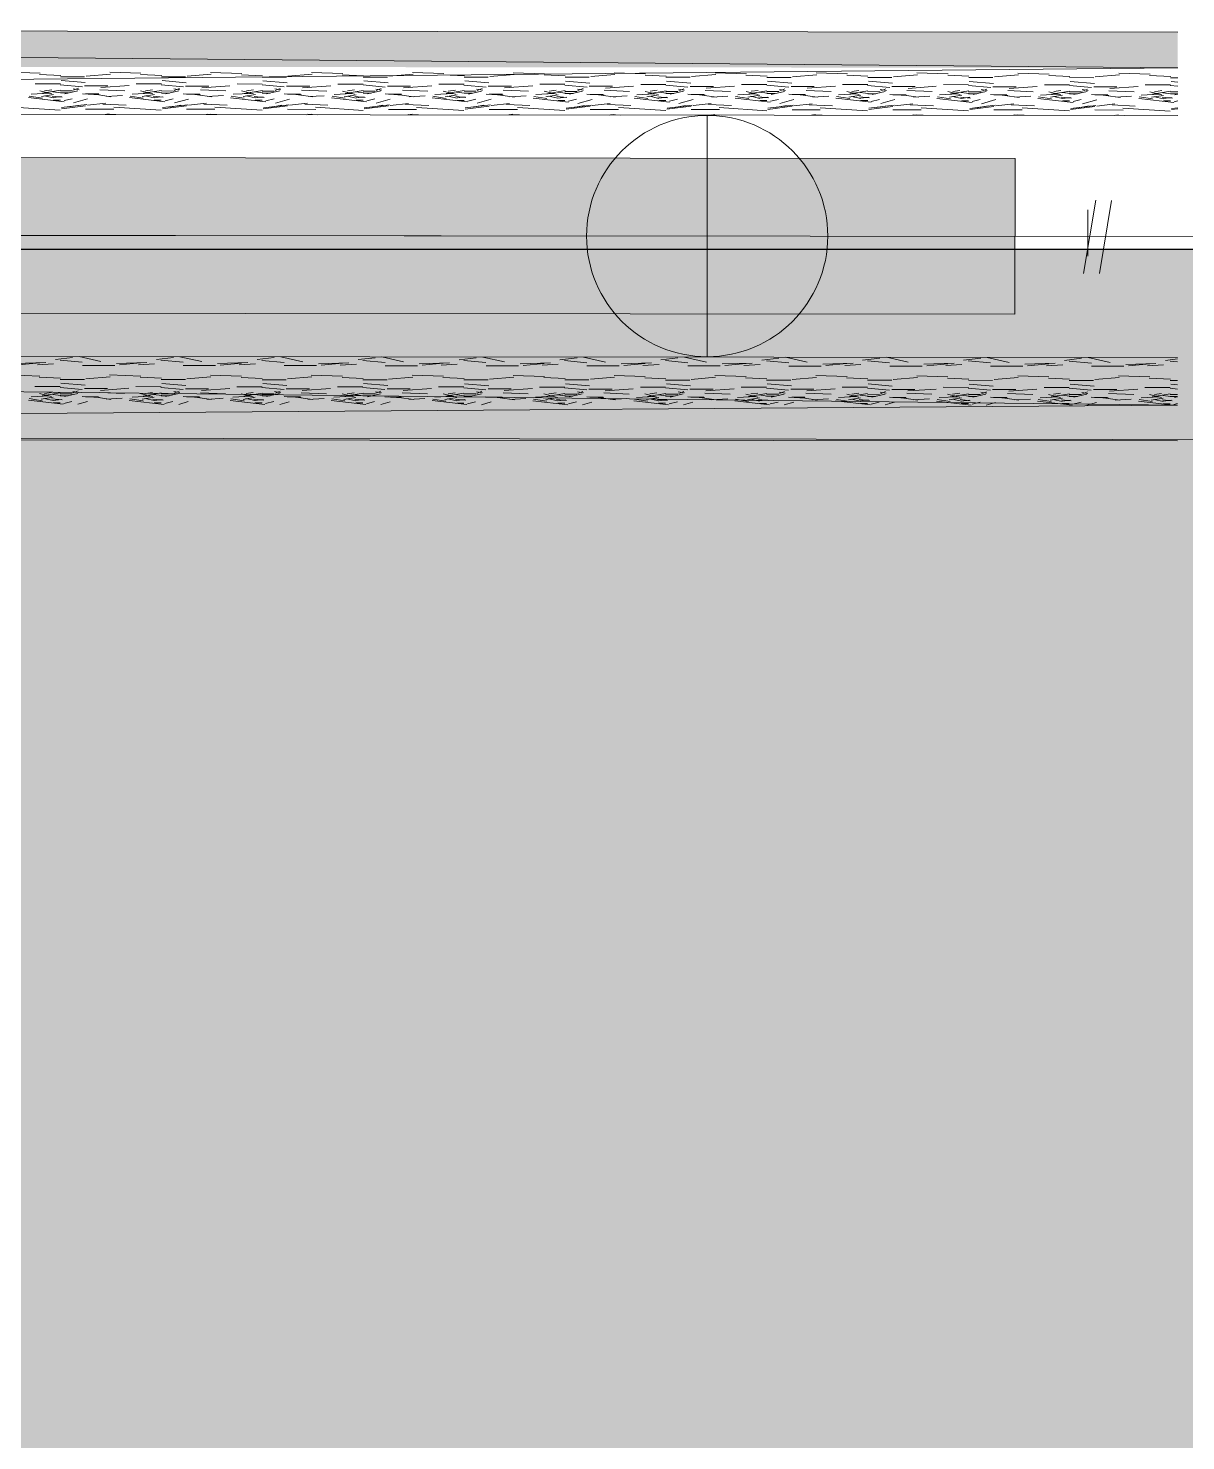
# Model space of a CAD drawing. Header units: inches. Extents: x -957 to 3394, y -3 to 3008.
# Drawn here: x 478.84 to 490.3, y 2172.6 to 2186.58 of the extents above; entities that cross this region are included whole.
import ezdxf

# ---------------------------------------------------------------- set-up
doc = ezdxf.new("R2010")
doc.units = ezdxf.units.IN
doc.header["$MEASUREMENT"] = 0
for name, color, linetype in [('hatches', 7, 'Continuous'), ('PDF_0', 7, 'Continuous'), ('PDF_GROUND', 7, 'Continuous'), ('PDF_Hatch', 7, 'Continuous')]:
    doc.layers.add(name, color=color, linetype=linetype)

msp = doc.modelspace()

# ---------------------------------------------------------------- hatches: boundary and pattern name
at = {"layer": 'hatches', "true_color": 0x000000}
h = msp.add_hatch(color=18, dxfattribs=at)
h.dxf.hatch_style = 1
h.paths.add_polyline_path([(423.822, 2184.391), (423.822, 1866.726), (660.591, 1866.726), (660.591, 2184.391)])
h.paths.add_polyline_path([(648.591, 2172.391), (648.591, 1878.726), (435.822, 1878.726), (435.822, 2172.391)], flags=16)
at = {"layer": 'PDF_0', "transparency": 33554559}
for points in [[(490.224, 2186.189), (446.253, 2186.227), (446.253, 2186.56), (446.254, 2186.565), (446.256, 2186.57), (446.26, 2186.573), (446.264, 2186.575), (446.269, 2186.576), (446.462, 2186.576), (446.465, 2186.577), (446.468, 2186.578), (446.471, 2186.581), (490.224, 2186.543)], [(446.25, 2182.553), (446.25, 2182.886), (490.221, 2182.849), (490.221, 2182.495), (446.468, 2182.532), (446.465, 2182.535), (446.462, 2182.536), (446.458, 2182.537), (446.265, 2182.537), (446.261, 2182.538), (446.256, 2182.54), (446.253, 2182.543), (446.251, 2182.548)]]:
    msp.add_hatch(color=256, dxfattribs=at).paths.add_polyline_path(points)

# ---------------------------------------------------------------- linework, layer by layer
at = {"layer": 'PDF_0', "lineweight": 0}
for points in [[(490.224, 2185.717), (446.252, 2185.755), (490.224, 2186.189), (446.253, 2186.581), (490.224, 2186.543)], [(478.652, 2186.146), (478.962, 2186.135)], [(479.651, 2186.145), (479.961, 2186.135)], [(480.65, 2186.144), (480.96, 2186.134)], [(481.649, 2186.143), (481.959, 2186.133)], [(482.648, 2186.142), (482.958, 2186.132)], [(483.647, 2186.141), (483.957, 2186.131)], [(484.646, 2186.141), (484.956, 2186.13)], [(485.645, 2186.14), (485.955, 2186.129)], [(486.644, 2186.139), (486.954, 2186.129)], [(487.643, 2186.138), (487.953, 2186.128)], [(488.642, 2186.137), (488.952, 2186.127)], [(489.641, 2186.136), (489.951, 2186.126)], [(478.914, 2186.03), (479.164, 2186.03)], [(478.957, 2186.123), (479.167, 2186.113)], [(479.382, 2186.002), (479.162, 2186.022)], [(479.164, 2186.1), (479.403, 2186.1)], [(479.17, 2186.063), (479.41, 2186.043)], [(479.403, 2186.01), (479.633, 2186.01)], [(479.418, 2186.107), (479.658, 2186.127)], [(479.563, 2185.993), (479.843, 2186.013)], [(479.913, 2186.03), (480.163, 2186.029)], [(479.956, 2186.122), (480.166, 2186.112)], [(480.381, 2186.001), (480.161, 2186.021)], [(480.163, 2186.099), (480.402, 2186.099)], [(480.169, 2186.062), (480.409, 2186.042)], [(480.402, 2186.009), (480.632, 2186.009)], [(480.417, 2186.107), (480.657, 2186.126)], [(480.562, 2185.992), (480.842, 2186.012)], [(480.912, 2186.029), (481.162, 2186.028)], [(480.955, 2186.121), (481.165, 2186.111)], [(481.38, 2186), (481.16, 2186.021)], [(481.162, 2186.098), (481.401, 2186.098)], [(481.168, 2186.061), (481.408, 2186.041)], [(481.401, 2186.008), (481.631, 2186.008)], [(481.416, 2186.106), (481.656, 2186.126)], [(481.561, 2185.992), (481.841, 2186.011)], [(481.911, 2186.028), (482.161, 2186.028)], [(481.954, 2186.12), (482.163, 2186.11)], [(482.379, 2185.999), (482.159, 2186.02)], [(482.161, 2186.098), (482.4, 2186.097)], [(482.167, 2186.06), (482.407, 2186.04)], [(482.4, 2186.008), (482.63, 2186.007)], [(482.415, 2186.105), (482.655, 2186.125)], [(482.56, 2185.991), (482.84, 2186.011)], [(482.91, 2186.027), (483.16, 2186.027)], [(482.953, 2186.12), (483.162, 2186.11)], [(483.378, 2185.999), (483.158, 2186.019)], [(483.16, 2186.097), (483.399, 2186.096)], [(483.166, 2186.059), (483.406, 2186.039)], [(483.399, 2186.007), (483.629, 2186.006)], [(483.414, 2186.104), (483.654, 2186.124)], [(483.559, 2185.99), (483.839, 2186.01)], [(483.909, 2186.026), (484.158, 2186.026)], [(483.952, 2186.119), (484.161, 2186.109)], [(484.377, 2185.998), (484.157, 2186.018)], [(484.159, 2186.096), (484.398, 2186.096)], [(484.165, 2186.058), (484.405, 2186.038)], [(484.398, 2186.006), (484.628, 2186.006)], [(484.413, 2186.103), (484.653, 2186.123)], [(484.558, 2185.989), (484.837, 2186.009)], [(484.908, 2186.025), (485.157, 2186.025)], [(484.951, 2186.118), (485.16, 2186.108)], [(485.376, 2185.997), (485.156, 2186.017)], [(485.158, 2186.095), (485.397, 2186.095)], [(485.164, 2186.058), (485.404, 2186.038)], [(485.397, 2186.005), (485.627, 2186.005)], [(485.412, 2186.102), (485.651, 2186.122)], [(485.557, 2185.988), (485.836, 2186.008)], [(485.907, 2186.024), (486.156, 2186.024)], [(485.95, 2186.117), (486.159, 2186.107)], [(486.375, 2185.996), (486.155, 2186.016)], [(486.157, 2186.094), (486.396, 2186.094)], [(486.163, 2186.057), (486.403, 2186.037)], [(486.396, 2186.004), (486.626, 2186.004)], [(486.411, 2186.101), (486.65, 2186.121)], [(486.556, 2185.987), (486.835, 2186.007)], [(486.906, 2186.024), (487.155, 2186.023)], [(486.949, 2186.116), (487.158, 2186.106)], [(487.374, 2185.995), (487.154, 2186.015)], [(487.156, 2186.093), (487.395, 2186.093)], [(487.162, 2186.056), (487.402, 2186.036)], [(487.395, 2186.003), (487.625, 2186.003)], [(487.41, 2186.101), (487.649, 2186.12)], [(487.555, 2185.986), (487.834, 2186.006)], [(487.905, 2186.023), (488.154, 2186.022)], [(487.948, 2186.115), (488.157, 2186.105)], [(488.373, 2185.994), (488.153, 2186.015)], [(488.155, 2186.092), (488.394, 2186.092)], [(488.161, 2186.055), (488.401, 2186.035)], [(488.394, 2186.002), (488.624, 2186.002)], [(488.409, 2186.1), (488.649, 2186.12)], [(488.554, 2185.986), (488.833, 2186.005)], [(488.904, 2186.022), (489.153, 2186.022)], [(488.947, 2186.114), (489.156, 2186.104)], [(489.372, 2185.993), (489.152, 2186.014)], [(489.154, 2186.092), (489.393, 2186.091)], [(489.16, 2186.054), (489.4, 2186.034)], [(489.393, 2186.002), (489.623, 2186.001)], [(489.408, 2186.099), (489.648, 2186.119)], [(489.553, 2185.985), (489.832, 2186.005)], [(489.903, 2186.021), (490.152, 2186.021)], [(489.946, 2186.114), (490.155, 2186.104)], [(490.224, 2186.006), (490.151, 2186.013)], [(490.152, 2186.091), (490.224, 2186.091)], [(490.159, 2186.053), (490.224, 2186.048)], [(478.849, 2185.895), (479.199, 2185.854)], [(478.855, 2185.91), (478.985, 2185.89)], [(478.875, 2185.928), (479.055, 2185.938)], [(478.958, 2185.962), (479.078, 2185.932)], [(478.975, 2185.906), (479.095, 2185.926)], [(478.985, 2185.938), (479.165, 2185.967)], [(479.004, 2185.913), (479.094, 2185.893)], [(479.007, 2185.962), (479.077, 2185.972)], [(479.082, 2185.908), (479.182, 2185.898)], [(479.089, 2185.953), (479.169, 2185.943)], [(479.094, 2185.894), (479.174, 2185.904)], [(479.094, 2185.87), (479.163, 2185.87)], [(479.164, 2185.96), (479.283, 2185.96)], [(479.164, 2185.94), (479.243, 2185.94)], [(479.28, 2185.883), (479.2, 2185.864)], [(479.337, 2185.962), (479.207, 2185.932)], [(479.288, 2185.982), (479.348, 2185.972)], [(479.342, 2185.987), (479.293, 2185.967)], [(479.293, 2185.842), (479.432, 2185.881)], [(479.381, 2185.933), (479.551, 2185.923)], [(479.413, 2185.93), (479.543, 2185.93)], [(479.524, 2185.924), (479.663, 2185.903)], [(479.552, 2185.971), (479.802, 2185.961)], [(479.618, 2185.905), (479.778, 2185.915)], [(479.848, 2185.894), (480.197, 2185.853)], [(479.854, 2185.91), (479.984, 2185.89)], [(479.874, 2185.927), (480.054, 2185.937)], [(479.957, 2185.961), (480.077, 2185.931)], [(479.974, 2185.905), (480.094, 2185.925)], [(479.984, 2185.937), (480.164, 2185.966)], [(480.003, 2185.912), (480.093, 2185.892)], [(480.006, 2185.962), (480.076, 2185.972)], [(480.081, 2185.907), (480.181, 2185.897)], [(480.088, 2185.952), (480.168, 2185.942)], [(480.093, 2185.894), (480.173, 2185.903)], [(480.093, 2185.87), (480.162, 2185.87)], [(480.163, 2185.96), (480.282, 2185.959)], [(480.163, 2185.939), (480.242, 2185.939)], [(480.279, 2185.882), (480.199, 2185.863)], [(480.336, 2185.961), (480.206, 2185.932)], [(480.287, 2185.981), (480.347, 2185.971)], [(480.341, 2185.986), (480.291, 2185.966)], [(480.292, 2185.841), (480.431, 2185.88)], [(480.38, 2185.932), (480.55, 2185.922)], [(480.412, 2185.929), (480.542, 2185.929)], [(480.522, 2185.923), (480.662, 2185.903)], [(480.551, 2185.97), (480.801, 2185.96)], [(480.617, 2185.904), (480.777, 2185.914)], [(480.847, 2185.893), (481.196, 2185.853)], [(480.853, 2185.909), (480.983, 2185.889)], [(480.873, 2185.927), (481.053, 2185.936)], [(480.956, 2185.96), (481.076, 2185.93)], [(480.973, 2185.904), (481.093, 2185.924)], [(480.983, 2185.936), (481.163, 2185.966)], [(481.002, 2185.911), (481.092, 2185.891)], [(481.005, 2185.961), (481.075, 2185.971)], [(481.08, 2185.906), (481.18, 2185.896)], [(481.087, 2185.951), (481.167, 2185.941)], [(481.092, 2185.893), (481.172, 2185.903)], [(481.092, 2185.869), (481.161, 2185.869)], [(481.161, 2185.959), (481.281, 2185.959)], [(481.161, 2185.939), (481.241, 2185.939)], [(481.278, 2185.882), (481.198, 2185.862)], [(481.335, 2185.96), (481.205, 2185.931)], [(481.286, 2185.98), (481.346, 2185.97)], [(481.34, 2185.985), (481.29, 2185.965)], [(481.291, 2185.84), (481.43, 2185.88)], [(481.379, 2185.931), (481.549, 2185.921)], [(481.411, 2185.928), (481.541, 2185.928)], [(481.521, 2185.922), (481.661, 2185.902)], [(481.55, 2185.969), (481.8, 2185.959)], [(481.616, 2185.904), (481.776, 2185.913)], [(481.846, 2185.892), (482.195, 2185.852)], [(481.852, 2185.908), (481.982, 2185.888)], [(481.872, 2185.926), (482.052, 2185.935)], [(481.955, 2185.959), (482.075, 2185.929)], [(481.972, 2185.903), (482.092, 2185.923)], [(481.982, 2185.935), (482.162, 2185.965)], [(482.001, 2185.91), (482.091, 2185.89)], [(482.004, 2185.96), (482.074, 2185.97)], [(482.079, 2185.906), (482.179, 2185.895)], [(482.086, 2185.95), (482.166, 2185.94)], [(482.091, 2185.892), (482.171, 2185.902)], [(482.091, 2185.868), (482.16, 2185.868)], [(482.16, 2185.958), (482.28, 2185.958)], [(482.16, 2185.938), (482.24, 2185.938)], [(482.277, 2185.881), (482.197, 2185.861)], [(482.334, 2185.96), (482.204, 2185.93)], [(482.285, 2185.979), (482.345, 2185.969)], [(482.339, 2185.984), (482.289, 2185.964)], [(482.29, 2185.839), (482.429, 2185.879)], [(482.378, 2185.93), (482.548, 2185.92)], [(482.41, 2185.927), (482.54, 2185.927)], [(482.52, 2185.921), (482.66, 2185.901)], [(482.549, 2185.968), (482.799, 2185.958)], [(482.615, 2185.903), (482.775, 2185.912)], [(482.845, 2185.891), (483.194, 2185.851)], [(482.851, 2185.907), (482.981, 2185.887)], [(482.871, 2185.925), (483.051, 2185.935)], [(482.954, 2185.958), (483.074, 2185.928)], [(482.971, 2185.903), (483.091, 2185.922)], [(482.981, 2185.934), (483.161, 2185.964)], [(483, 2185.909), (483.09, 2185.889)], [(483.003, 2185.959), (483.073, 2185.969)], [(483.078, 2185.905), (483.178, 2185.895)], [(483.085, 2185.949), (483.165, 2185.939)], [(483.09, 2185.891), (483.17, 2185.901)], [(483.09, 2185.867), (483.159, 2185.867)], [(483.159, 2185.957), (483.279, 2185.957)], [(483.159, 2185.937), (483.239, 2185.937)], [(483.275, 2185.88), (483.196, 2185.86)], [(483.333, 2185.959), (483.203, 2185.929)], [(483.284, 2185.978), (483.344, 2185.968)], [(483.338, 2185.983), (483.288, 2185.963)], [(483.289, 2185.838), (483.428, 2185.878)], [(483.377, 2185.929), (483.547, 2185.919)], [(483.409, 2185.927), (483.539, 2185.927)], [(483.519, 2185.92), (483.659, 2185.9)], [(483.548, 2185.968), (483.798, 2185.957)], [(483.614, 2185.902), (483.774, 2185.912)], [(483.844, 2185.89), (484.193, 2185.85)], [(483.85, 2185.906), (483.98, 2185.886)], [(483.87, 2185.924), (484.05, 2185.934)], [(483.953, 2185.957), (484.073, 2185.927)], [(483.97, 2185.902), (484.09, 2185.922)], [(483.98, 2185.933), (484.16, 2185.963)], [(483.999, 2185.908), (484.089, 2185.888)], [(484.002, 2185.958), (484.072, 2185.968)], [(484.077, 2185.904), (484.177, 2185.894)], [(484.084, 2185.948), (484.164, 2185.938)], [(484.088, 2185.866), (484.158, 2185.866)], [(484.089, 2185.89), (484.169, 2185.9)], [(484.158, 2185.956), (484.278, 2185.956)], [(484.158, 2185.936), (484.238, 2185.936)], [(484.274, 2185.879), (484.194, 2185.859)], [(484.332, 2185.958), (484.202, 2185.928)], [(484.283, 2185.977), (484.343, 2185.967)], [(484.337, 2185.983), (484.287, 2185.963)], [(484.287, 2185.837), (484.427, 2185.877)], [(484.376, 2185.928), (484.546, 2185.918)], [(484.408, 2185.926), (484.538, 2185.926)], [(484.518, 2185.919), (484.658, 2185.899)], [(484.547, 2185.967), (484.797, 2185.956)], [(484.613, 2185.901), (484.773, 2185.911)], [(484.843, 2185.889), (485.192, 2185.849)], [(484.849, 2185.905), (484.979, 2185.885)], [(484.869, 2185.923), (485.049, 2185.933)], [(484.952, 2185.956), (485.072, 2185.927)], [(484.969, 2185.901), (485.089, 2185.921)], [(484.979, 2185.932), (485.159, 2185.962)], [(484.998, 2185.908), (485.088, 2185.887)], [(485.001, 2185.957), (485.071, 2185.967)], [(485.076, 2185.903), (485.176, 2185.893)], [(485.083, 2185.948), (485.163, 2185.938)], [(485.087, 2185.865), (485.157, 2185.865)], [(485.088, 2185.889), (485.168, 2185.899)], [(485.157, 2185.955), (485.277, 2185.955)], [(485.157, 2185.935), (485.237, 2185.935)], [(485.273, 2185.878), (485.193, 2185.858)], [(485.331, 2185.957), (485.201, 2185.927)], [(485.282, 2185.977), (485.342, 2185.967)], [(485.336, 2185.982), (485.286, 2185.962)], [(485.286, 2185.836), (485.426, 2185.876)], [(485.375, 2185.927), (485.545, 2185.917)], [(485.407, 2185.925), (485.537, 2185.925)], [(485.517, 2185.918), (485.657, 2185.898)], [(485.546, 2185.966), (485.796, 2185.956)], [(485.612, 2185.9), (485.772, 2185.91)], [(485.842, 2185.889), (486.191, 2185.848)], [(485.848, 2185.905), (485.978, 2185.884)], [(485.868, 2185.922), (486.048, 2185.932)], [(485.951, 2185.956), (486.071, 2185.926)], [(485.968, 2185.9), (486.088, 2185.92)], [(485.978, 2185.932), (486.158, 2185.961)], [(485.997, 2185.907), (486.087, 2185.887)], [(486, 2185.957), (486.07, 2185.966)], [(486.075, 2185.902), (486.175, 2185.892)], [(486.082, 2185.947), (486.162, 2185.937)], [(486.086, 2185.864), (486.156, 2185.864)], [(486.087, 2185.888), (486.167, 2185.898)], [(486.156, 2185.954), (486.276, 2185.954)], [(486.156, 2185.934), (486.236, 2185.934)], [(486.272, 2185.877), (486.192, 2185.858)], [(486.33, 2185.956), (486.2, 2185.926)], [(486.281, 2185.976), (486.341, 2185.966)], [(486.335, 2185.981), (486.285, 2185.961)], [(486.285, 2185.836), (486.425, 2185.875)], [(486.374, 2185.927), (486.544, 2185.917)], [(486.406, 2185.924), (486.536, 2185.924)], [(486.516, 2185.918), (486.656, 2185.897)], [(486.545, 2185.965), (486.795, 2185.955)], [(486.611, 2185.899), (486.771, 2185.909)], [(486.841, 2185.888), (487.19, 2185.848)], [(486.847, 2185.904), (486.977, 2185.884)], [(486.867, 2185.921), (487.047, 2185.931)], [(486.95, 2185.955), (487.07, 2185.925)], [(486.967, 2185.899), (487.087, 2185.919)], [(486.977, 2185.931), (487.157, 2185.96)], [(486.996, 2185.906), (487.086, 2185.886)], [(486.999, 2185.956), (487.069, 2185.966)], [(487.074, 2185.901), (487.174, 2185.891)], [(487.081, 2185.946), (487.161, 2185.936)], [(487.085, 2185.864), (487.155, 2185.864)], [(487.086, 2185.888), (487.166, 2185.897)], [(487.155, 2185.954), (487.275, 2185.953)], [(487.155, 2185.933), (487.235, 2185.933)], [(487.271, 2185.876), (487.191, 2185.857)], [(487.329, 2185.955), (487.199, 2185.926)], [(487.28, 2185.975), (487.34, 2185.965)], [(487.334, 2185.98), (487.284, 2185.96)], [(487.284, 2185.835), (487.424, 2185.875)], [(487.373, 2185.926), (487.543, 2185.916)], [(487.405, 2185.923), (487.535, 2185.923)], [(487.515, 2185.917), (487.655, 2185.897)], [(487.544, 2185.964), (487.794, 2185.954)], [(487.61, 2185.898), (487.77, 2185.908)], [(487.84, 2185.887), (488.189, 2185.847)], [(487.846, 2185.903), (487.976, 2185.883)], [(487.866, 2185.921), (488.046, 2185.93)], [(487.949, 2185.954), (488.069, 2185.924)], [(487.966, 2185.898), (488.086, 2185.918)], [(487.976, 2185.93), (488.156, 2185.96)], [(487.995, 2185.905), (488.085, 2185.885)], [(487.998, 2185.955), (488.068, 2185.965)], [(488.073, 2185.9), (488.173, 2185.89)], [(488.08, 2185.945), (488.16, 2185.935)], [(488.084, 2185.863), (488.154, 2185.863)], [(488.085, 2185.887), (488.165, 2185.897)], [(488.154, 2185.953), (488.274, 2185.953)], [(488.154, 2185.933), (488.234, 2185.933)], [(488.27, 2185.876), (488.19, 2185.856)], [(488.328, 2185.955), (488.198, 2185.925)], [(488.279, 2185.974), (488.339, 2185.964)], [(488.333, 2185.979), (488.283, 2185.959)], [(488.283, 2185.834), (488.423, 2185.874)], [(488.372, 2185.925), (488.542, 2185.915)], [(488.404, 2185.922), (488.534, 2185.922)], [(488.514, 2185.916), (488.654, 2185.896)], [(488.543, 2185.963), (488.793, 2185.953)], [(488.609, 2185.898), (488.769, 2185.907)], [(488.839, 2185.886), (489.188, 2185.846)], [(488.845, 2185.902), (488.975, 2185.882)], [(488.865, 2185.92), (489.045, 2185.929)], [(488.948, 2185.953), (489.068, 2185.923)], [(488.965, 2185.897), (489.085, 2185.917)], [(488.975, 2185.929), (489.155, 2185.959)], [(488.994, 2185.904), (489.084, 2185.884)], [(488.997, 2185.954), (489.067, 2185.964)], [(489.072, 2185.9), (489.172, 2185.89)], [(489.079, 2185.944), (489.159, 2185.934)], [(489.083, 2185.862), (489.153, 2185.862)], [(489.084, 2185.886), (489.164, 2185.896)], [(489.153, 2185.952), (489.273, 2185.952)], [(489.153, 2185.932), (489.233, 2185.932)], [(489.269, 2185.875), (489.189, 2185.855)], [(489.327, 2185.954), (489.197, 2185.924)], [(489.278, 2185.973), (489.338, 2185.963)], [(489.332, 2185.978), (489.282, 2185.958)], [(489.282, 2185.833), (489.422, 2185.873)], [(489.371, 2185.924), (489.541, 2185.914)], [(489.403, 2185.921), (489.533, 2185.921)], [(489.513, 2185.915), (489.653, 2185.895)], [(489.542, 2185.962), (489.792, 2185.952)], [(489.608, 2185.897), (489.768, 2185.907)], [(489.838, 2185.885), (490.187, 2185.845)], [(489.844, 2185.901), (489.974, 2185.881)], [(489.864, 2185.919), (490.044, 2185.929)], [(489.947, 2185.952), (490.067, 2185.922)], [(489.964, 2185.897), (490.084, 2185.916)], [(489.974, 2185.928), (490.154, 2185.958)], [(489.993, 2185.903), (490.083, 2185.883)], [(489.996, 2185.953), (490.066, 2185.963)], [(490.071, 2185.899), (490.171, 2185.889)], [(490.078, 2185.943), (490.158, 2185.933)], [(490.082, 2185.861), (490.152, 2185.861)], [(490.083, 2185.885), (490.163, 2185.895)], [(490.152, 2185.951), (490.224, 2185.951)], [(490.152, 2185.931), (490.224, 2185.931)], [(490.224, 2185.863), (490.188, 2185.854)], [(490.224, 2185.929), (490.196, 2185.923)], [(478.693, 2185.801), (479.162, 2185.77)], [(479.174, 2185.784), (479.413, 2185.814)], [(479.175, 2185.795), (479.425, 2185.825)], [(479.248, 2185.802), (479.358, 2185.821)], [(479.413, 2185.78), (479.693, 2185.78)], [(479.432, 2185.82), (479.612, 2185.84)], [(479.584, 2185.83), (479.814, 2185.82)], [(479.606, 2185.726), (479.647, 2185.732)], [(479.616, 2185.73), (479.712, 2185.726)], [(479.692, 2185.8), (480.161, 2185.769)], [(480.173, 2185.784), (480.412, 2185.813)], [(480.174, 2185.795), (480.424, 2185.824)], [(480.247, 2185.801), (480.357, 2185.82)], [(480.412, 2185.779), (480.692, 2185.779)], [(480.431, 2185.819), (480.611, 2185.839)], [(480.583, 2185.829), (480.813, 2185.819)], [(480.605, 2185.726), (480.646, 2185.731)], [(480.615, 2185.729), (480.711, 2185.726)], [(480.691, 2185.799), (481.16, 2185.769)], [(481.172, 2185.783), (481.411, 2185.813)], [(481.173, 2185.794), (481.423, 2185.823)], [(481.246, 2185.8), (481.356, 2185.82)], [(481.411, 2185.779), (481.691, 2185.778)], [(481.43, 2185.818), (481.61, 2185.838)], [(481.582, 2185.828), (481.812, 2185.818)], [(481.604, 2185.725), (481.645, 2185.73)], [(481.614, 2185.729), (481.71, 2185.725)], [(481.69, 2185.798), (482.159, 2185.768)], [(482.171, 2185.782), (482.41, 2185.812)], [(482.172, 2185.793), (482.422, 2185.823)], [(482.245, 2185.799), (482.355, 2185.819)], [(482.41, 2185.778), (482.69, 2185.777)], [(482.429, 2185.817), (482.609, 2185.837)], [(482.581, 2185.827), (482.811, 2185.817)], [(482.603, 2185.724), (482.644, 2185.73)], [(482.613, 2185.728), (482.709, 2185.724)], [(482.689, 2185.797), (483.158, 2185.767)], [(483.169, 2185.781), (483.409, 2185.811)], [(483.171, 2185.792), (483.421, 2185.822)], [(483.244, 2185.798), (483.354, 2185.818)], [(483.409, 2185.777), (483.689, 2185.777)], [(483.428, 2185.817), (483.608, 2185.836)], [(483.58, 2185.827), (483.81, 2185.816)], [(483.602, 2185.723), (483.643, 2185.729)], [(483.612, 2185.727), (483.708, 2185.723)], [(483.688, 2185.796), (484.157, 2185.766)], [(484.169, 2185.78), (484.408, 2185.81)], [(484.17, 2185.791), (484.42, 2185.821)], [(484.243, 2185.797), (484.353, 2185.817)], [(484.408, 2185.776), (484.688, 2185.776)], [(484.427, 2185.816), (484.607, 2185.836)], [(484.579, 2185.826), (484.809, 2185.816)], [(484.601, 2185.722), (484.642, 2185.728)], [(484.611, 2185.726), (484.707, 2185.722)], [(484.687, 2185.796), (485.156, 2185.765)], [(485.168, 2185.779), (485.407, 2185.809)], [(485.169, 2185.79), (485.419, 2185.82)], [(485.242, 2185.796), (485.352, 2185.816)], [(485.407, 2185.775), (485.687, 2185.775)], [(485.426, 2185.815), (485.605, 2185.835)], [(485.565, 2183.329), (485.567, 2185.721)], [(485.578, 2185.825), (485.808, 2185.815)], [(485.6, 2185.721), (485.641, 2185.727)], [(485.61, 2185.725), (485.706, 2185.721)], [(485.686, 2185.795), (486.155, 2185.764)], [(486.167, 2185.778), (486.406, 2185.808)], [(486.168, 2185.789), (486.418, 2185.819)], [(486.241, 2185.796), (486.351, 2185.815)], [(486.406, 2185.774), (486.686, 2185.774)], [(486.425, 2185.814), (486.604, 2185.834)], [(486.577, 2185.824), (486.807, 2185.814)], [(486.599, 2185.72), (486.64, 2185.726)], [(486.609, 2185.724), (486.705, 2185.72)], [(486.685, 2185.794), (487.154, 2185.763)], [(487.166, 2185.778), (487.405, 2185.807)], [(487.167, 2185.789), (487.417, 2185.818)], [(487.24, 2185.795), (487.35, 2185.814)], [(487.405, 2185.773), (487.685, 2185.773)], [(487.424, 2185.813), (487.603, 2185.833)], [(487.576, 2185.823), (487.806, 2185.813)], [(487.598, 2185.72), (487.639, 2185.725)], [(487.608, 2185.723), (487.704, 2185.72)], [(487.684, 2185.793), (488.153, 2185.763)], [(488.165, 2185.777), (488.404, 2185.807)], [(488.166, 2185.788), (488.416, 2185.818)], [(488.239, 2185.794), (488.349, 2185.814)], [(488.404, 2185.773), (488.684, 2185.772)], [(488.423, 2185.812), (488.602, 2185.832)], [(488.575, 2185.822), (488.805, 2185.812)], [(488.597, 2185.719), (488.638, 2185.724)], [(488.607, 2185.723), (488.703, 2185.719)], [(488.683, 2185.792), (489.152, 2185.762)], [(489.163, 2185.776), (489.403, 2185.806)], [(489.165, 2185.787), (489.415, 2185.817)], [(489.238, 2185.793), (489.348, 2185.813)], [(489.403, 2185.772), (489.683, 2185.771)], [(489.422, 2185.811), (489.601, 2185.831)], [(489.574, 2185.822), (489.804, 2185.811)], [(489.596, 2185.718), (489.637, 2185.724)], [(489.606, 2185.722), (489.702, 2185.718)], [(489.682, 2185.791), (490.151, 2185.761)], [(490.162, 2185.775), (490.224, 2185.783)], [(490.164, 2185.786), (490.224, 2185.793)], [(397.222, 2184.599), (661.252, 2184.373)], [(485.566, 2184.523), (451.349, 2184.566)], [(490.222, 2183.32), (446.25, 2183.358), (490.221, 2182.849), (446.25, 2182.532), (490.221, 2182.495)], [(478.72, 2183.263), (479.02, 2183.272)], [(478.748, 2183.248), (478.958, 2183.268)], [(478.936, 2183.249), (479.096, 2183.258)], [(479.114, 2183.302), (479.283, 2183.322)], [(479.16, 2183.295), (479.38, 2183.275)], [(479.348, 2183.33), (479.564, 2183.281)], [(479.381, 2183.243), (479.701, 2183.243)], [(479.719, 2183.262), (480.019, 2183.272)], [(479.747, 2183.247), (479.957, 2183.267)], [(479.935, 2183.248), (480.095, 2183.258)], [(480.113, 2183.301), (480.282, 2183.321)], [(480.159, 2183.294), (480.379, 2183.274)], [(480.347, 2183.329), (480.563, 2183.28)], [(480.38, 2183.242), (480.7, 2183.242)], [(480.718, 2183.261), (481.018, 2183.271)], [(480.746, 2183.246), (480.956, 2183.266)], [(480.934, 2183.247), (481.094, 2183.257)], [(481.112, 2183.3), (481.281, 2183.32)], [(481.158, 2183.293), (481.378, 2183.273)], [(481.346, 2183.328), (481.562, 2183.279)], [(481.379, 2183.241), (481.699, 2183.241)], [(481.717, 2183.26), (482.017, 2183.27)], [(481.745, 2183.245), (481.955, 2183.265)], [(481.933, 2183.246), (482.093, 2183.256)], [(482.111, 2183.3), (482.28, 2183.319)], [(482.157, 2183.292), (482.377, 2183.272)], [(482.345, 2183.327), (482.561, 2183.278)], [(482.378, 2183.24), (482.698, 2183.24)], [(482.716, 2183.259), (483.016, 2183.269)], [(482.744, 2183.244), (482.954, 2183.264)], [(482.932, 2183.245), (483.092, 2183.255)], [(483.11, 2183.299), (483.279, 2183.318)], [(483.156, 2183.292), (483.376, 2183.271)], [(483.344, 2183.326), (483.56, 2183.277)], [(483.377, 2183.24), (483.697, 2183.239)], [(483.715, 2183.258), (484.015, 2183.268)], [(483.743, 2183.243), (483.953, 2183.263)], [(483.931, 2183.244), (484.091, 2183.254)], [(484.109, 2183.298), (484.278, 2183.318)], [(484.155, 2183.291), (484.375, 2183.27)], [(484.343, 2183.325), (484.559, 2183.276)], [(484.376, 2183.239), (484.696, 2183.238)], [(484.714, 2183.258), (485.014, 2183.267)], [(484.742, 2183.243), (484.952, 2183.263)], [(484.93, 2183.243), (485.09, 2183.253)], [(485.108, 2183.297), (485.277, 2183.317)], [(485.154, 2183.29), (485.374, 2183.27)], [(485.342, 2183.325), (485.558, 2183.276)], [(485.375, 2183.238), (485.695, 2183.238)], [(485.713, 2183.257), (486.013, 2183.266)], [(485.741, 2183.242), (485.951, 2183.262)], [(485.929, 2183.243), (486.089, 2183.252)], [(486.106, 2183.296), (486.276, 2183.316)], [(486.153, 2183.289), (486.373, 2183.269)], [(486.341, 2183.324), (486.557, 2183.275)], [(486.374, 2183.237), (486.694, 2183.237)], [(486.712, 2183.256), (487.012, 2183.266)], [(486.74, 2183.241), (486.95, 2183.261)], [(486.928, 2183.242), (487.088, 2183.252)], [(487.105, 2183.295), (487.275, 2183.315)], [(487.152, 2183.288), (487.372, 2183.268)], [(487.34, 2183.323), (487.556, 2183.274)], [(487.373, 2183.236), (487.693, 2183.236)], [(487.711, 2183.255), (488.011, 2183.265)], [(487.739, 2183.24), (487.949, 2183.26)], [(487.927, 2183.241), (488.087, 2183.251)], [(488.104, 2183.294), (488.274, 2183.314)], [(488.151, 2183.287), (488.371, 2183.267)], [(488.339, 2183.322), (488.555, 2183.273)], [(488.372, 2183.235), (488.692, 2183.235)], [(488.71, 2183.254), (489.01, 2183.264)], [(488.738, 2183.239), (488.948, 2183.259)], [(488.926, 2183.24), (489.086, 2183.25)], [(489.103, 2183.293), (489.273, 2183.313)], [(489.15, 2183.286), (489.37, 2183.266)], [(489.338, 2183.321), (489.554, 2183.272)], [(489.371, 2183.234), (489.691, 2183.234)], [(489.709, 2183.253), (490.009, 2183.263)], [(489.737, 2183.238), (489.947, 2183.258)], [(489.925, 2183.239), (490.085, 2183.249)], [(490.102, 2183.293), (490.222, 2183.307)], [(490.149, 2183.286), (490.222, 2183.279)], [(478.65, 2183.149), (478.959, 2183.138)], [(478.954, 2183.126), (479.164, 2183.116)], [(479.161, 2183.103), (479.401, 2183.103)], [(479.168, 2183.066), (479.407, 2183.046)], [(479.415, 2183.11), (479.655, 2183.13)], [(479.649, 2183.148), (479.958, 2183.138)], [(479.953, 2183.125), (480.163, 2183.115)], [(480.16, 2183.102), (480.4, 2183.102)], [(480.167, 2183.065), (480.406, 2183.045)], [(480.414, 2183.11), (480.654, 2183.129)], [(480.648, 2183.147), (480.957, 2183.137)], [(480.952, 2183.124), (481.162, 2183.114)], [(481.159, 2183.101), (481.399, 2183.101)], [(481.166, 2183.064), (481.405, 2183.044)], [(481.413, 2183.109), (481.653, 2183.129)], [(481.647, 2183.146), (481.956, 2183.136)], [(481.951, 2183.124), (482.161, 2183.113)], [(482.158, 2183.101), (482.398, 2183.1)], [(482.165, 2183.063), (482.404, 2183.043)], [(482.412, 2183.108), (482.652, 2183.128)], [(482.646, 2183.145), (482.955, 2183.135)], [(482.95, 2183.123), (483.16, 2183.113)], [(483.157, 2183.1), (483.397, 2183.1)], [(483.164, 2183.062), (483.403, 2183.042)], [(483.411, 2183.107), (483.651, 2183.127)], [(483.645, 2183.144), (483.954, 2183.134)], [(483.949, 2183.122), (484.159, 2183.112)], [(484.156, 2183.099), (484.396, 2183.099)], [(484.163, 2183.061), (484.402, 2183.041)], [(484.41, 2183.106), (484.65, 2183.126)], [(484.644, 2183.144), (484.953, 2183.133)], [(484.948, 2183.121), (485.158, 2183.111)], [(485.155, 2183.098), (485.395, 2183.098)], [(485.162, 2183.061), (485.401, 2183.041)], [(485.409, 2183.105), (485.649, 2183.125)], [(485.643, 2183.143), (485.952, 2183.132)], [(485.947, 2183.12), (486.157, 2183.11)], [(486.154, 2183.097), (486.394, 2183.097)], [(486.161, 2183.06), (486.4, 2183.04)], [(486.408, 2183.104), (486.648, 2183.124)], [(486.642, 2183.142), (486.951, 2183.132)], [(486.946, 2183.119), (487.156, 2183.109)], [(487.153, 2183.096), (487.393, 2183.096)], [(487.16, 2183.059), (487.399, 2183.039)], [(487.407, 2183.104), (487.647, 2183.123)], [(487.641, 2183.141), (487.95, 2183.131)], [(487.945, 2183.118), (488.155, 2183.108)], [(488.152, 2183.096), (488.392, 2183.095)], [(488.159, 2183.058), (488.398, 2183.038)], [(488.406, 2183.103), (488.646, 2183.123)], [(488.64, 2183.14), (488.949, 2183.13)], [(488.944, 2183.118), (489.154, 2183.107)], [(489.151, 2183.095), (489.391, 2183.094)], [(489.405, 2183.102), (489.645, 2183.122)], [(489.639, 2183.139), (489.948, 2183.129)], [(489.943, 2183.117), (490.153, 2183.107)], [(490.15, 2183.094), (490.221, 2183.094)], [(478.873, 2182.931), (479.052, 2182.941)], [(478.911, 2183.033), (479.161, 2183.033)], [(478.955, 2182.965), (479.075, 2182.935)], [(478.973, 2182.909), (479.092, 2182.929)], [(478.983, 2182.941), (479.162, 2182.97)], [(479.005, 2182.966), (479.075, 2182.975)], [(479.087, 2182.956), (479.167, 2182.946)], [(479.38, 2183.005), (479.16, 2183.025)], [(479.161, 2182.963), (479.281, 2182.963)], [(479.161, 2182.943), (479.241, 2182.943)], [(479.335, 2182.965), (479.205, 2182.935)], [(479.286, 2182.985), (479.346, 2182.975)], [(479.34, 2182.99), (479.29, 2182.97)], [(479.379, 2182.936), (479.549, 2182.926)], [(479.401, 2183.013), (479.631, 2183.013)], [(479.411, 2182.933), (479.541, 2182.933)], [(479.521, 2182.927), (479.661, 2182.906)], [(479.55, 2182.974), (479.799, 2182.964)], [(479.56, 2182.996), (479.84, 2183.016)], [(479.616, 2182.908), (479.775, 2182.918)], [(479.872, 2182.93), (480.051, 2182.94)], [(479.91, 2183.033), (480.16, 2183.032)], [(479.954, 2182.964), (480.074, 2182.934)], [(479.972, 2182.908), (480.091, 2182.928)], [(479.981, 2182.94), (480.161, 2182.97)], [(480.004, 2182.965), (480.074, 2182.975)], [(480.086, 2182.955), (480.166, 2182.945)], [(480.379, 2183.004), (480.159, 2183.024)], [(480.16, 2182.963), (480.28, 2182.962)], [(480.16, 2182.942), (480.24, 2182.942)], [(480.334, 2182.964), (480.204, 2182.935)], [(480.285, 2182.984), (480.345, 2182.974)], [(480.339, 2182.989), (480.289, 2182.969)], [(480.378, 2182.935), (480.548, 2182.925)], [(480.4, 2183.012), (480.63, 2183.012)], [(480.41, 2182.932), (480.54, 2182.932)], [(480.52, 2182.926), (480.66, 2182.906)], [(480.549, 2182.973), (480.798, 2182.963)], [(480.559, 2182.995), (480.839, 2183.015)], [(480.871, 2182.93), (481.05, 2182.939)], [(480.909, 2183.032), (481.159, 2183.031)], [(480.953, 2182.963), (481.073, 2182.933)], [(480.971, 2182.907), (481.09, 2182.927)], [(480.98, 2182.939), (481.16, 2182.969)], [(481.003, 2182.964), (481.073, 2182.974)], [(481.085, 2182.954), (481.165, 2182.944)], [(481.377, 2183.003), (481.158, 2183.023)], [(481.159, 2182.962), (481.279, 2182.962)], [(481.159, 2182.942), (481.239, 2182.942)], [(481.333, 2182.964), (481.203, 2182.934)], [(481.284, 2182.983), (481.344, 2182.973)], [(481.338, 2182.988), (481.288, 2182.968)], [(481.377, 2182.934), (481.547, 2182.924)], [(481.399, 2183.011), (481.629, 2183.011)], [(481.409, 2182.931), (481.539, 2182.931)], [(481.519, 2182.925), (481.659, 2182.905)], [(481.547, 2182.972), (481.797, 2182.962)], [(481.558, 2182.995), (481.838, 2183.014)], [(481.87, 2182.929), (482.049, 2182.939)], [(481.908, 2183.031), (482.158, 2183.031)], [(481.952, 2182.962), (482.072, 2182.932)], [(481.97, 2182.906), (482.089, 2182.926)], [(481.979, 2182.938), (482.159, 2182.968)], [(482.002, 2182.963), (482.072, 2182.973)], [(482.084, 2182.953), (482.164, 2182.943)], [(482.376, 2183.003), (482.157, 2183.023)], [(482.158, 2182.961), (482.278, 2182.961)], [(482.158, 2182.941), (482.238, 2182.941)], [(482.332, 2182.963), (482.202, 2182.933)], [(482.283, 2182.982), (482.343, 2182.972)], [(482.337, 2182.987), (482.287, 2182.967)], [(482.376, 2182.933), (482.545, 2182.923)], [(482.398, 2183.011), (482.627, 2183.01)], [(482.408, 2182.931), (482.538, 2182.93)], [(482.518, 2182.924), (482.658, 2182.904)], [(482.546, 2182.971), (482.796, 2182.961)], [(482.557, 2182.994), (482.837, 2183.013)], [(482.869, 2182.928), (483.048, 2182.938)], [(482.907, 2183.03), (483.157, 2183.03)], [(482.951, 2182.961), (483.071, 2182.931)], [(482.969, 2182.906), (483.088, 2182.926)], [(482.978, 2182.937), (483.158, 2182.967)], [(483.001, 2182.962), (483.071, 2182.972)], [(483.083, 2182.952), (483.163, 2182.942)], [(483.375, 2183.002), (483.156, 2183.022)], [(483.157, 2182.96), (483.277, 2182.96)], [(483.157, 2182.94), (483.237, 2182.94)], [(483.331, 2182.962), (483.201, 2182.932)], [(483.282, 2182.981), (483.342, 2182.971)], [(483.336, 2182.987), (483.286, 2182.966)], [(483.375, 2182.932), (483.544, 2182.922)], [(483.397, 2183.01), (483.626, 2183.01)], [(483.407, 2182.93), (483.536, 2182.93)], [(483.517, 2182.923), (483.657, 2182.903)], [(483.545, 2182.971), (483.795, 2182.96)], [(483.556, 2182.993), (483.836, 2183.013)], [(483.868, 2182.927), (484.047, 2182.937)], [(483.906, 2183.029), (484.156, 2183.029)], [(483.95, 2182.96), (484.07, 2182.93)], [(483.968, 2182.905), (484.087, 2182.925)], [(483.977, 2182.936), (484.157, 2182.966)], [(484, 2182.961), (484.07, 2182.971)], [(484.082, 2182.951), (484.162, 2182.941)], [(484.374, 2183.001), (484.155, 2183.021)], [(484.156, 2182.959), (484.276, 2182.959)], [(484.156, 2182.939), (484.236, 2182.939)], [(484.33, 2182.961), (484.2, 2182.931)], [(484.281, 2182.981), (484.341, 2182.97)], [(484.335, 2182.986), (484.285, 2182.966)], [(484.374, 2182.931), (484.543, 2182.921)], [(484.396, 2183.009), (484.625, 2183.009)], [(484.406, 2182.929), (484.535, 2182.929)], [(484.516, 2182.922), (484.656, 2182.902)], [(484.544, 2182.97), (484.794, 2182.959)], [(484.555, 2182.992), (484.835, 2183.012)], [(484.867, 2182.926), (485.046, 2182.936)], [(484.905, 2183.028), (485.155, 2183.028)], [(484.949, 2182.96), (485.069, 2182.93)], [(484.966, 2182.904), (485.086, 2182.924)], [(484.976, 2182.935), (485.156, 2182.965)], [(484.999, 2182.96), (485.069, 2182.97)], [(485.081, 2182.951), (485.161, 2182.941)], [(485.373, 2183), (485.154, 2183.02)], [(485.155, 2182.958), (485.275, 2182.958)], [(485.155, 2182.938), (485.235, 2182.938)], [(485.329, 2182.96), (485.199, 2182.93)], [(485.28, 2182.98), (485.34, 2182.97)], [(485.334, 2182.985), (485.284, 2182.965)], [(485.373, 2182.931), (485.542, 2182.921)], [(485.395, 2183.008), (485.624, 2183.008)], [(485.405, 2182.928), (485.534, 2182.928)], [(485.515, 2182.921), (485.655, 2182.901)], [(485.543, 2182.969), (485.793, 2182.959)], [(485.554, 2182.991), (485.834, 2183.011)], [(485.866, 2182.925), (486.045, 2182.935)], [(485.904, 2183.027), (486.154, 2183.027)], [(485.948, 2182.959), (486.068, 2182.929)], [(485.965, 2182.903), (486.085, 2182.923)], [(485.975, 2182.935), (486.155, 2182.964)], [(485.998, 2182.96), (486.068, 2182.969)], [(486.08, 2182.95), (486.16, 2182.94)], [(486.372, 2182.999), (486.153, 2183.019)], [(486.154, 2182.957), (486.274, 2182.957)], [(486.154, 2182.937), (486.234, 2182.937)], [(486.328, 2182.959), (486.198, 2182.929)], [(486.279, 2182.979), (486.338, 2182.969)], [(486.333, 2182.984), (486.283, 2182.964)], [(486.372, 2182.93), (486.541, 2182.92)], [(486.394, 2183.007), (486.623, 2183.007)], [(486.404, 2182.927), (486.533, 2182.927)], [(486.514, 2182.921), (486.654, 2182.9)], [(486.542, 2182.968), (486.792, 2182.958)], [(486.553, 2182.99), (486.833, 2183.01)], [(486.865, 2182.924), (487.044, 2182.934)], [(486.903, 2183.027), (487.153, 2183.026)], [(486.947, 2182.958), (487.067, 2182.928)], [(486.964, 2182.902), (487.084, 2182.922)], [(486.974, 2182.934), (487.154, 2182.964)], [(486.997, 2182.959), (487.067, 2182.969)], [(487.079, 2182.949), (487.159, 2182.939)], [(487.371, 2182.998), (487.152, 2183.018)], [(487.153, 2182.957), (487.273, 2182.956)], [(487.153, 2182.936), (487.233, 2182.936)], [(487.327, 2182.958), (487.197, 2182.929)], [(487.277, 2182.978), (487.337, 2182.968)], [(487.332, 2182.983), (487.282, 2182.963)], [(487.371, 2182.929), (487.54, 2182.919)], [(487.393, 2183.006), (487.622, 2183.006)], [(487.403, 2182.926), (487.533, 2182.926)], [(487.513, 2182.92), (487.653, 2182.9)], [(487.541, 2182.967), (487.791, 2182.957)], [(487.552, 2182.99), (487.832, 2183.009)], [(487.864, 2182.924), (488.043, 2182.933)], [(487.902, 2183.026), (488.152, 2183.025)], [(487.946, 2182.957), (488.066, 2182.927)], [(487.963, 2182.901), (488.083, 2182.921)], [(487.973, 2182.933), (488.153, 2182.963)], [(487.996, 2182.958), (488.066, 2182.968)], [(488.078, 2182.948), (488.158, 2182.938)], [(488.37, 2182.997), (488.151, 2183.017)], [(488.152, 2182.956), (488.272, 2182.956)], [(488.152, 2182.936), (488.232, 2182.936)], [(488.326, 2182.958), (488.196, 2182.928)], [(488.276, 2182.977), (488.336, 2182.967)], [(488.331, 2182.982), (488.281, 2182.962)], [(488.37, 2182.928), (488.539, 2182.918)], [(488.392, 2183.005), (488.621, 2183.005)], [(488.402, 2182.925), (488.531, 2182.925)], [(488.512, 2182.919), (488.652, 2182.899)], [(488.54, 2182.966), (488.79, 2182.956)], [(488.551, 2182.989), (488.831, 2183.008)], [(488.863, 2182.923), (489.042, 2182.933)], [(488.901, 2183.025), (489.151, 2183.025)], [(488.945, 2182.956), (489.065, 2182.926)], [(488.962, 2182.9), (489.082, 2182.92)], [(488.972, 2182.932), (489.152, 2182.962)], [(488.995, 2182.957), (489.065, 2182.967)], [(489.077, 2182.947), (489.157, 2182.937)], [(489.369, 2182.997), (489.15, 2183.017)], [(489.151, 2182.955), (489.271, 2182.955)], [(489.151, 2182.935), (489.231, 2182.935)], [(489.158, 2183.057), (489.397, 2183.037)], [(489.325, 2182.957), (489.195, 2182.927)], [(489.275, 2182.976), (489.335, 2182.966)], [(489.33, 2182.981), (489.28, 2182.961)], [(489.369, 2182.927), (489.538, 2182.917)], [(489.391, 2183.005), (489.62, 2183.004)], [(489.401, 2182.925), (489.53, 2182.924)], [(489.511, 2182.918), (489.651, 2182.898)], [(489.539, 2182.965), (489.789, 2182.955)], [(489.55, 2182.988), (489.83, 2183.007)], [(489.862, 2182.922), (490.041, 2182.932)], [(489.9, 2183.024), (490.15, 2183.024)], [(489.944, 2182.955), (490.064, 2182.925)], [(489.961, 2182.9), (490.081, 2182.92)], [(489.971, 2182.931), (490.151, 2182.961)], [(489.994, 2182.956), (490.064, 2182.966)], [(490.076, 2182.946), (490.156, 2182.936)], [(490.221, 2183.009), (490.149, 2183.016)], [(490.15, 2182.954), (490.221, 2182.954)], [(490.15, 2182.934), (490.221, 2182.934)], [(490.157, 2183.056), (490.221, 2183.051)], [(490.221, 2182.932), (490.194, 2182.926)], [(478.846, 2182.898), (479.19, 2182.858)], [(478.853, 2182.914), (478.983, 2182.893)], [(479.002, 2182.916), (479.092, 2182.896)], [(479.08, 2182.911), (479.18, 2182.901)], [(479.091, 2182.897), (479.171, 2182.907)], [(479.091, 2182.873), (479.161, 2182.873)], [(479.277, 2182.886), (479.197, 2182.867)], [(479.337, 2182.858), (479.43, 2182.884)], [(479.845, 2182.897), (480.189, 2182.857)], [(479.852, 2182.913), (479.982, 2182.893)], [(480.001, 2182.915), (480.091, 2182.895)], [(480.079, 2182.91), (480.179, 2182.9)], [(480.09, 2182.897), (480.17, 2182.907)], [(480.09, 2182.873), (480.16, 2182.873)], [(480.276, 2182.885), (480.196, 2182.866)], [(480.336, 2182.857), (480.429, 2182.884)], [(480.614, 2182.907), (480.774, 2182.917)], [(480.844, 2182.896), (481.188, 2182.856)], [(480.851, 2182.912), (480.981, 2182.892)], [(481, 2182.914), (481.09, 2182.894)], [(481.078, 2182.909), (481.178, 2182.899)], [(481.089, 2182.896), (481.169, 2182.906)], [(481.089, 2182.872), (481.159, 2182.872)], [(481.275, 2182.885), (481.195, 2182.865)], [(481.335, 2182.856), (481.428, 2182.883)], [(481.613, 2182.907), (481.773, 2182.916)], [(481.843, 2182.895), (482.187, 2182.855)], [(481.85, 2182.911), (481.98, 2182.891)], [(481.999, 2182.913), (482.089, 2182.893)], [(482.077, 2182.909), (482.177, 2182.899)], [(482.088, 2182.895), (482.168, 2182.905)], [(482.088, 2182.871), (482.158, 2182.871)], [(482.274, 2182.884), (482.194, 2182.864)], [(482.334, 2182.855), (482.427, 2182.882)], [(482.612, 2182.906), (482.772, 2182.916)], [(482.842, 2182.894), (483.186, 2182.855)], [(482.849, 2182.91), (482.978, 2182.89)], [(482.998, 2182.912), (483.088, 2182.892)], [(483.076, 2182.908), (483.176, 2182.898)], [(483.087, 2182.894), (483.167, 2182.904)], [(483.087, 2182.87), (483.157, 2182.87)], [(483.273, 2182.883), (483.193, 2182.863)], [(483.333, 2182.854), (483.426, 2182.881)], [(483.611, 2182.905), (483.771, 2182.915)], [(483.841, 2182.893), (484.185, 2182.854)], [(483.848, 2182.909), (483.978, 2182.889)], [(483.997, 2182.911), (484.087, 2182.891)], [(484.075, 2182.907), (484.175, 2182.897)], [(484.086, 2182.893), (484.166, 2182.903)], [(484.086, 2182.869), (484.156, 2182.869)], [(484.272, 2182.882), (484.192, 2182.862)], [(484.331, 2182.854), (484.425, 2182.88)], [(484.61, 2182.904), (484.77, 2182.914)], [(484.84, 2182.892), (485.184, 2182.853)], [(484.847, 2182.908), (484.977, 2182.888)], [(484.996, 2182.911), (485.086, 2182.891)], [(485.074, 2182.906), (485.174, 2182.896)], [(485.085, 2182.892), (485.165, 2182.902)], [(485.085, 2182.868), (485.155, 2182.868)], [(485.271, 2182.881), (485.191, 2182.861)], [(485.33, 2182.853), (485.424, 2182.879)], [(485.609, 2182.903), (485.769, 2182.913)], [(485.839, 2182.892), (486.183, 2182.852)], [(485.846, 2182.908), (485.976, 2182.887)], [(485.995, 2182.91), (486.085, 2182.89)], [(486.073, 2182.905), (486.173, 2182.895)], [(486.084, 2182.891), (486.164, 2182.901)], [(486.084, 2182.867), (486.154, 2182.867)], [(486.27, 2182.88), (486.19, 2182.861)], [(486.329, 2182.852), (486.423, 2182.878)], [(486.608, 2182.902), (486.768, 2182.912)], [(486.838, 2182.891), (487.182, 2182.851)], [(486.845, 2182.907), (486.975, 2182.887)], [(486.994, 2182.909), (487.084, 2182.889)], [(487.072, 2182.904), (487.172, 2182.894)], [(487.083, 2182.891), (487.163, 2182.901)], [(487.083, 2182.867), (487.153, 2182.867)], [(487.269, 2182.879), (487.189, 2182.86)], [(487.328, 2182.851), (487.422, 2182.878)], [(487.607, 2182.901), (487.767, 2182.911)], [(487.837, 2182.89), (488.181, 2182.85)], [(487.844, 2182.906), (487.973, 2182.886)], [(487.993, 2182.908), (488.083, 2182.888)], [(488.071, 2182.904), (488.171, 2182.893)], [(488.082, 2182.89), (488.162, 2182.9)], [(488.082, 2182.866), (488.152, 2182.866)], [(488.268, 2182.879), (488.188, 2182.859)], [(488.327, 2182.85), (488.421, 2182.877)], [(488.606, 2182.901), (488.766, 2182.91)], [(488.836, 2182.889), (489.18, 2182.849)], [(488.843, 2182.905), (488.972, 2182.885)], [(488.992, 2182.907), (489.081, 2182.887)], [(489.07, 2182.903), (489.17, 2182.893)], [(489.081, 2182.889), (489.161, 2182.899)], [(489.081, 2182.865), (489.151, 2182.865)], [(489.267, 2182.878), (489.187, 2182.858)], [(489.326, 2182.849), (489.42, 2182.876)], [(489.605, 2182.9), (489.765, 2182.91)], [(489.835, 2182.888), (490.179, 2182.849)], [(489.842, 2182.904), (489.971, 2182.884)], [(489.991, 2182.906), (490.081, 2182.886)], [(490.069, 2182.902), (490.169, 2182.892)], [(490.08, 2182.888), (490.16, 2182.898)], [(490.08, 2182.864), (490.15, 2182.864)], [(490.221, 2182.866), (490.186, 2182.857)], [(536.543, 2182.455), (463.159, 2182.54)]]:
    msp.add_lwpolyline(points, dxfattribs=at)
msp.add_lwpolyline([(488.613, 2183.749), (488.615, 2185.291), (446.704, 2185.327), (446.703, 2183.785)], close=True, dxfattribs=at)
msp.add_circle((485.566, 2184.523), 1.194, dxfattribs=at)
at = {"layer": 'PDF_0', "lineweight": 0, "transparency": 33554559}
msp.add_solid([(488.615, 2185.291), (446.704, 2185.327), (488.613, 2183.749), (446.703, 2183.785)], dxfattribs=at)
at = {"layer": 'PDF_GROUND', "color": 18, "true_color": 0x000000}
msp.add_lwpolyline([(660.591, 2184.391), (423.822, 2184.391), (423.822, 1866.726), (660.591, 1866.726)], close=True, dxfattribs=at)
at = {"layer": 'PDF_Hatch', "lineweight": 0}
msp.add_lwpolyline([(489.412, 2184.878), (489.293, 2184.152)], close=True, dxfattribs=at)
for points in [[(489.451, 2184.152), (489.57, 2184.877)], [(489.336, 2184.324), (489.336, 2184.784)]]:
    msp.add_lwpolyline(points, dxfattribs=at)

doc.saveas('drawing.dxf')
